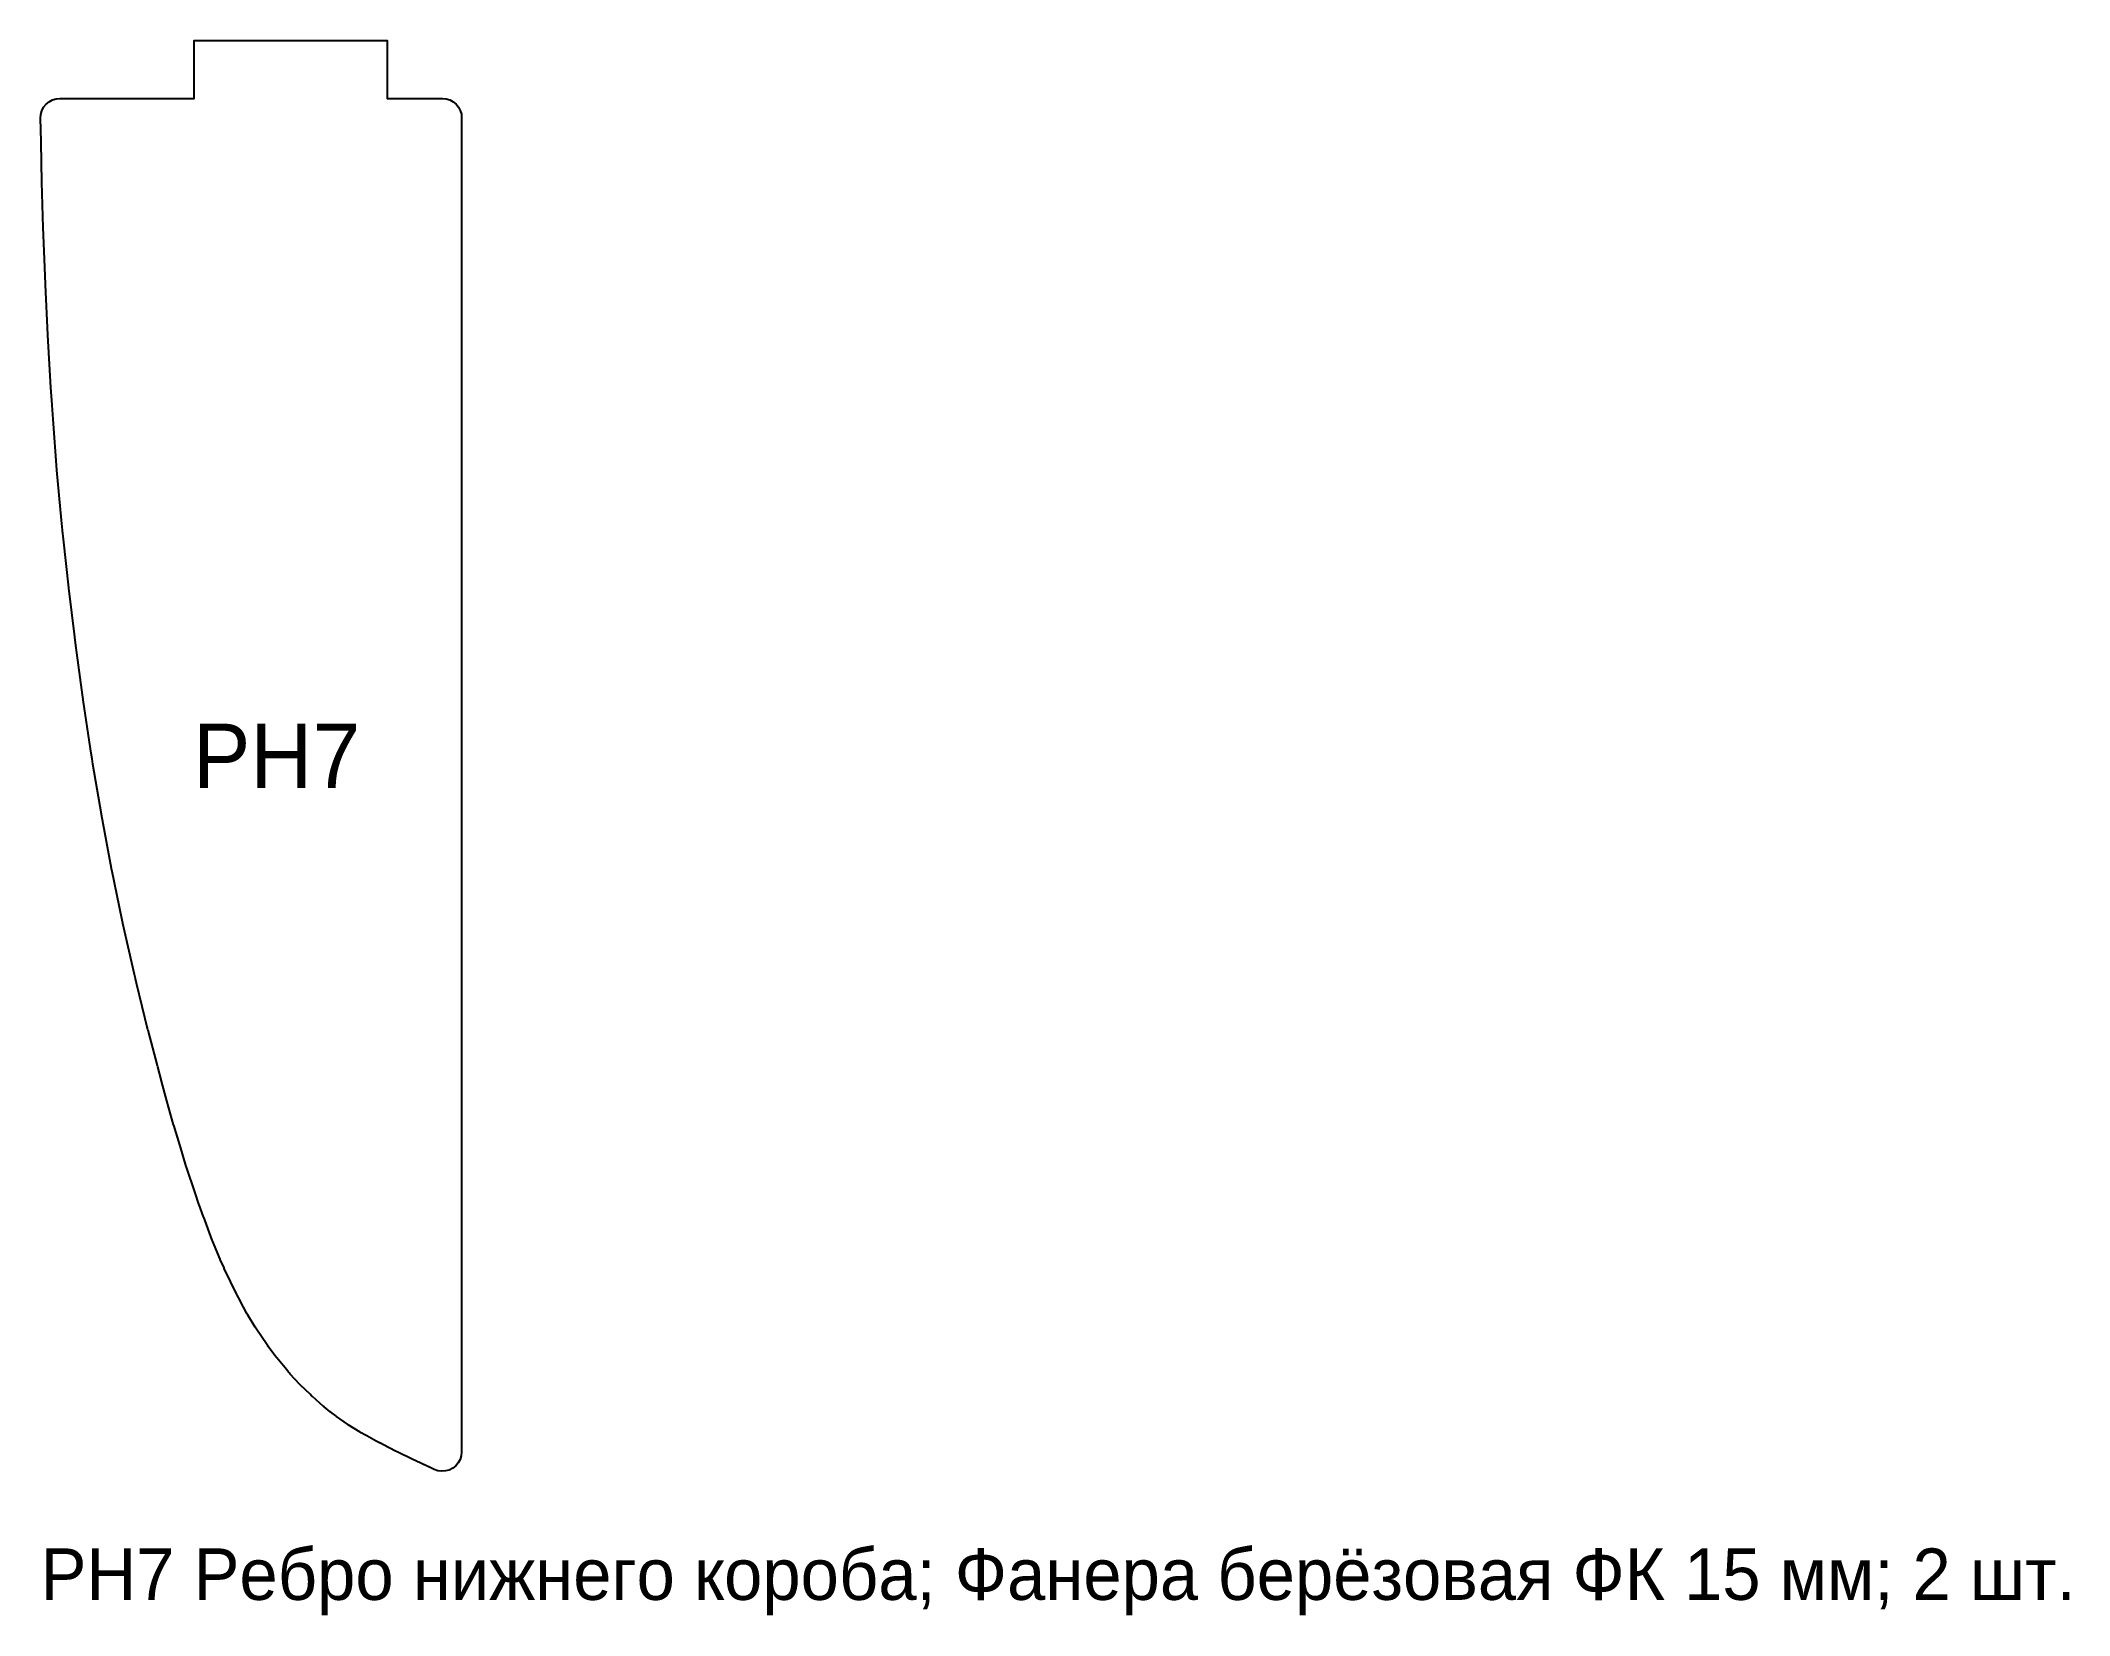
# Model space of a CAD drawing. Header units: millimetres. Extents: x 0 to 315, y -22 to 222.
import ezdxf
from ezdxf.enums import TextEntityAlignment as Align

# ---------------------------------------------------------------- set-up
doc = ezdxf.new("R2010")
doc.units = ezdxf.units.MM
doc.layers.add('CUT_OUT', color=7, linetype='Continuous')
doc.layers.add('TEXT', color=8, linetype='Continuous')

msp = doc.modelspace()

# ---------------------------------------------------------------- linework, layer by layer
at = {"layer": 'CUT_OUT'}
msp.add_lwpolyline([(0.05, 210.95), (0.21, 211.52), (0.48, 212.05), (0.85, 212.51), (1.31, 212.9), (1.84, 213.18), (2.41, 213.36), (3, 213.42), (23.89, 213.42), (23.89, 222.42), (53.89, 222.42), (53.89, 213.42), (62.47, 213.42), (63.06, 213.36), (63.62, 213.19), (64.14, 212.91), (64.59, 212.54), (64.97, 212.08), (65.24, 211.56), (65.42, 211), (65.47, 210.42), (65.47, 3), (65.41, 2.4), (65.23, 1.82), (64.94, 1.29), (64.55, 0.83), (64.08, 0.46), (63.54, 0.19), (62.96, 0.04), (62.35, 0), (61.76, 0.08), (61.19, 0.29), (60.34, 0.69), (60.31, 0.7), (59.69, 0.99), (59.66, 1), (58.82, 1.39), (58.61, 1.48), (58.55, 1.51), (57.66, 1.94), (57.65, 1.94), (55.64, 2.9), (55.55, 2.95), (55.42, 3.02), (55.19, 3.13), (53.34, 4.09), (53.32, 4.1), (52.84, 4.35), (52.82, 4.36), (52.29, 4.62), (52.17, 4.69), (50.7, 5.51), (50.44, 5.65), (49.83, 5.99), (49.7, 6.07), (47.84, 7.22), (47.7, 7.31), (46.02, 8.5), (45.88, 8.6), (45.13, 9.19), (45.04, 9.26), (44.11, 9.99), (43.99, 10.09), (42.26, 11.61), (42.14, 11.72), (41.9, 11.96), (40.43, 13.4), (40.33, 13.5), (38.83, 15.11), (38.72, 15.24), (38.57, 15.42), (38.28, 15.78), (36.72, 17.64), (36.63, 17.74), (35.98, 18.6), (35.95, 18.63), (35.4, 19.37), (35.32, 19.49), (34.23, 21.1), (34.22, 21.13), (33.91, 21.57), (33.9, 21.6), (33.47, 22.22), (33.37, 22.38), (32.16, 24.39), (32.09, 24.51), (31.01, 26.51), (31.01, 26.52), (30.55, 27.36), (30.49, 27.48), (28.57, 31.5), (28.52, 31.6), (27.93, 32.94), (27.92, 32.98), (26.72, 35.82), (26.68, 35.94), (25.36, 39.48), (25.34, 39.55), (24.65, 41.4), (24.62, 41.5), (24.03, 43.26), (24.02, 43.26), (22.69, 47.28), (22.66, 47.36), (21.68, 50.61), (21.64, 50.73), (20.7, 53.81), (20.68, 53.87), (19.64, 57.6), (19.64, 57.61), (18.79, 60.66), (18.78, 60.71), (18.23, 62.85), (18.16, 63.08), (16.71, 68.59), (16.7, 68.64), (14.93, 75.86), (14.92, 75.87), (14.76, 76.56), (14.75, 76.61), (14.65, 77.03), (14.61, 77.22), (12.8, 85.14), (12.79, 85.2), (12.69, 85.68), (12.68, 85.69), (11.07, 93.49), (11.05, 93.59), (11.05, 93.6), (11.04, 93.65), (11.03, 93.7), (9.47, 102.08), (9.46, 102.13), (8.15, 109.95), (8.02, 110.73), (8.01, 110.78), (7.88, 111.63), (6.69, 119.55), (6.68, 119.59), (5.64, 127.22), (5.64, 127.23), (5.48, 128.37), (5.48, 128.41), (5.32, 129.64), (5.32, 129.71), (4.38, 137.29), (4.37, 137.34), (3.55, 144.88), (3.55, 144.89), (3.41, 146.23), (3.4, 146.28), (3.26, 147.85), (2.54, 155.64), (2.54, 155.69), (1.94, 163.54), (1.78, 165.73), (1.78, 165.77), (1.61, 168.46), (1.61, 168.47), (1.13, 176.64), (1.13, 176.69), (0.78, 184.42), (0.77, 184.54), (0.59, 188.42), (0.59, 188.46), (0.42, 193.34), (0.42, 193.34), (0.2, 200.38), (0.2, 200.42), (0.08, 206.57), (0.08, 206.75), (0, 210.35), (0.05, 210.95)], close=True, dxfattribs=at)

# ---------------------------------------------------------------- texts
at = {"layer": 'TEXT'}
msp.add_text('РН7', height=10, dxfattribs=at).set_placement((36.71, 111.21), align=Align.MIDDLE_CENTER)
msp.add_text('РН7 Ребро нижнего короба; Фанера берёзовая ФК 15 мм; 2 шт.', height=8, dxfattribs=at).set_placement((0, -20))

doc.saveas('drawing.dxf')
